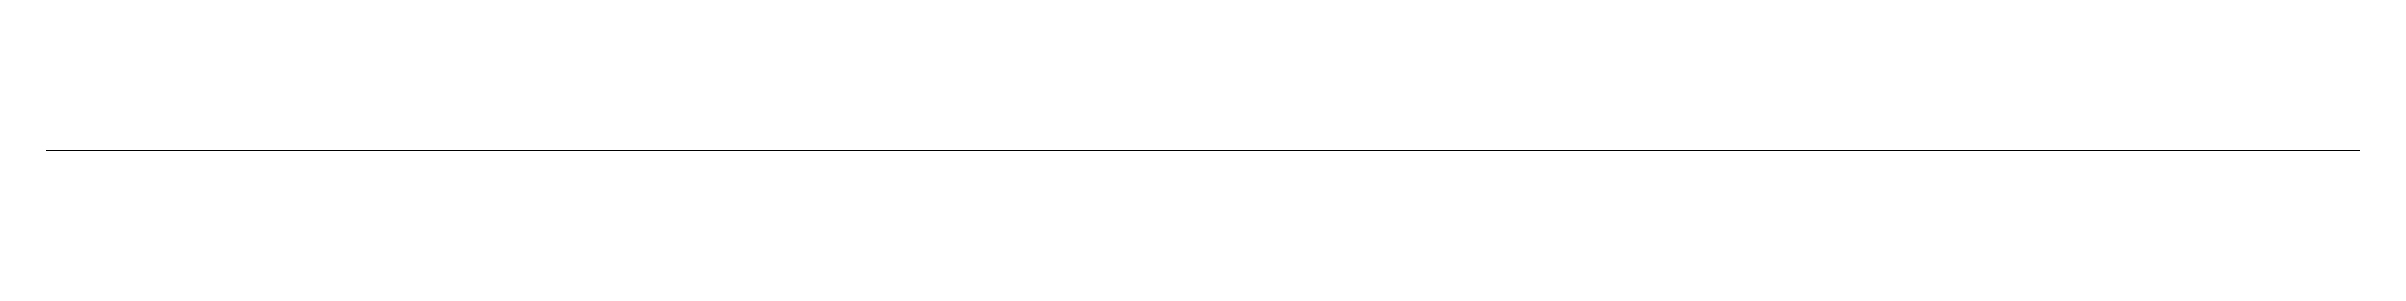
# Model space of a CAD drawing. Header units: inches. Extents: x -177 to -54, y 0 to 0.
# Drawn here: x -177.4 to -97.4, y 0 to 0 of the extents above; entities that cross this region are included whole.
import ezdxf

# ---------------------------------------------------------------- set-up
doc = ezdxf.new("R2010")
doc.units = ezdxf.units.IN
doc.header["$MEASUREMENT"] = 0
doc.linetypes.add('HIDDEN', pattern=[0.375, 0.25, -0.125])
doc.linetypes.add('HIDDEN2', pattern=[0.1875, 0.125, -0.0625])
doc.styles.get("Standard").update_dxf_attribs({"font": 'MAIAN.TTF'})
pattern_1 = [(135, (5604.70408, -6925.04059), (-0.176776695, -0.176776695), [])]
pattern_2 = [(45, (5604.70408, -6925.29022), (-0.176776695, 0.176776695), [])]

# ---------------------------------------------------------------- blocks, each defined once
blk = doc.blocks.new('A$C05B52610')
at = {"color": 215, "linetype": 'Continuous', "lineweight": 9, "ltscale": 0.25}
for p, q in [((1.134, 1.582), (1.163, 1.611)), ((1.163, 1.611), (1.63, 1.144)), ((1.246, 1.528), (1.335, 1.617)), ((1.636, 1.316), (1.335, 1.617)), ((1.636, 1.337), (1.356, 1.618)), ((0.67, 0.828), (0.726, 0.822)), ((0.67, 0.828), (0.868, 0.671)), ((0.684, 0.78), (0.67, 0.828)), ((0.712, 0.87), (0.767, 0.864)), ((0.726, 0.822), (0.712, 0.87)), ((0.712, 0.87), (0.911, 0.714)), ((0.726, 0.822), (0.855, 0.72)), ((0.767, 0.864), (0.754, 0.911)), ((0.754, 0.911), (0.952, 0.755)), ((0.754, 0.911), (0.809, 0.906)), ((0.767, 0.864), (0.896, 0.762)), ((0.796, 0.954), (0.995, 0.798)), ((0.809, 0.906), (0.796, 0.954)), ((0.796, 0.954), (0.852, 0.948)), ((0.809, 0.906), (0.938, 0.805)), ((0.838, 0.996), (0.893, 0.989)), ((0.852, 0.948), (0.838, 0.996)), ((0.838, 0.996), (1.034, 0.841)), ((0.852, 0.948), (0.983, 0.846)), ((0.88, 1.038), (0.935, 1.031)), ((0.893, 0.989), (0.88, 1.038)), ((0.88, 1.038), (1.079, 0.882)), ((1.022, 0.888), (0.893, 0.989)), ((0.922, 1.08), (1.279, 1.437)), ((0.922, 1.08), (1.121, 0.924)), ((0.935, 1.031), (0.922, 1.08)), ((0.935, 1.031), (1.065, 0.931)), ((0.952, 0.755), (0.938, 0.805)), ((0.938, 0.805), (0.995, 0.798)), ((0.995, 0.798), (0.983, 0.846)), ((0.983, 0.846), (1.034, 0.841)), ((1.022, 0.888), (1.079, 0.882)), ((1.034, 0.841), (1.022, 0.888)), ((1.079, 0.882), (1.065, 0.931)), ((1.066, 0.931), (1.121, 0.924)), ((1.121, 0.924), (1.456, 1.259)), ((1.6, 1.115), (1.134, 1.582)), ((1.547, 1.227), (1.246, 1.528)), ((1.547, 1.227), (1.636, 1.316)), ((0, 0.156), (0.198, 0)), ((0.013, 0.108), (0, 0.156)), ((0, 0.156), (0.055, 0.15)), ((0.013, 0.108), (0.143, 0.008)), ((0.041, 0.198), (0.097, 0.192)), ((0.041, 0.198), (0.239, 0.041)), ((0.055, 0.15), (0.041, 0.198)), ((0.055, 0.15), (0.184, 0.05)), ((0.083, 0.241), (0.138, 0.235)), ((0.097, 0.192), (0.083, 0.241)), ((0.083, 0.241), (0.282, 0.085)), ((0.097, 0.192), (0.225, 0.092)), ((0.125, 0.283), (0.323, 0.126)), ((0.138, 0.235), (0.125, 0.283)), ((0.125, 0.283), (0.18, 0.277)), ((0.138, 0.235), (0.268, 0.134)), ((0.143, 0.008), (0.198, 0)), ((0.167, 0.324), (0.222, 0.319)), ((0.167, 0.324), (0.365, 0.168)), ((0.18, 0.277), (0.167, 0.324)), ((0.18, 0.277), (0.309, 0.176)), ((0.198, 0), (0.184, 0.05)), ((0.184, 0.05), (0.239, 0.041)), ((0.209, 0.367), (0.264, 0.361)), ((0.222, 0.319), (0.209, 0.367)), ((0.209, 0.367), (0.407, 0.211)), ((0.222, 0.319), (0.351, 0.218)), ((0.225, 0.092), (0.282, 0.085)), ((0.239, 0.041), (0.226, 0.091)), ((0.264, 0.361), (0.251, 0.409)), ((0.251, 0.409), (0.448, 0.252)), ((0.251, 0.409), (0.306, 0.403)), ((0.264, 0.361), (0.394, 0.26)), ((0.268, 0.134), (0.323, 0.126)), ((0.282, 0.085), (0.268, 0.134)), ((0.293, 0.451), (0.491, 0.294)), ((0.306, 0.403), (0.293, 0.451)), ((0.293, 0.451), (0.348, 0.445)), ((0.306, 0.403), (0.435, 0.301)), ((0.323, 0.126), (0.309, 0.176)), ((0.309, 0.176), (0.365, 0.168)), ((0.335, 0.493), (0.533, 0.336)), ((0.348, 0.445), (0.335, 0.493)), ((0.335, 0.493), (0.39, 0.486)), ((0.348, 0.445), (0.477, 0.344)), ((0.351, 0.218), (0.407, 0.211)), ((0.365, 0.168), (0.351, 0.217)), ((0.376, 0.534), (0.432, 0.528)), ((0.376, 0.534), (0.574, 0.377)), ((0.39, 0.486), (0.376, 0.534)), ((0.39, 0.486), (0.519, 0.386)), ((0.407, 0.211), (0.393, 0.261)), ((0.394, 0.26), (0.448, 0.252)), ((0.418, 0.576), (0.474, 0.57)), ((0.432, 0.528), (0.418, 0.576)), ((0.418, 0.576), (0.617, 0.42)), ((0.432, 0.528), (0.561, 0.427)), ((0.448, 0.252), (0.435, 0.301)), ((0.435, 0.301), (0.491, 0.294)), ((0.474, 0.57), (0.46, 0.618)), ((0.46, 0.618), (0.659, 0.462)), ((0.46, 0.618), (0.516, 0.612)), ((0.474, 0.57), (0.602, 0.469)), ((0.477, 0.344), (0.533, 0.336)), ((0.491, 0.294), (0.477, 0.344)), ((0.502, 0.661), (0.557, 0.655)), ((0.516, 0.612), (0.502, 0.661)), ((0.502, 0.661), (0.701, 0.505)), ((0.516, 0.612), (0.644, 0.512)), ((0.533, 0.336), (0.519, 0.386)), ((0.519, 0.386), (0.574, 0.377)), ((0.558, 0.654), (0.545, 0.702)), ((0.545, 0.702), (0.742, 0.545)), ((0.545, 0.702), (0.6, 0.696)), ((0.558, 0.654), (0.687, 0.553)), ((0.561, 0.427), (0.617, 0.42)), ((0.574, 0.377), (0.561, 0.427)), ((0.587, 0.744), (0.785, 0.588)), ((0.6, 0.696), (0.587, 0.744)), ((0.587, 0.744), (0.642, 0.738)), ((0.6, 0.696), (0.729, 0.595)), ((0.602, 0.469), (0.659, 0.462)), ((0.602, 0.469), (0.617, 0.42)), ((0.629, 0.786), (0.827, 0.63)), ((0.642, 0.738), (0.629, 0.786)), ((0.629, 0.786), (0.684, 0.78)), ((0.642, 0.738), (0.771, 0.637)), ((0.644, 0.512), (0.701, 0.505)), ((0.659, 0.462), (0.645, 0.511)), ((0.684, 0.78), (0.813, 0.679)), ((0.701, 0.505), (0.687, 0.554)), ((0.687, 0.553), (0.742, 0.545)), ((0.742, 0.545), (0.729, 0.595)), ((0.729, 0.595), (0.785, 0.588)), ((0.771, 0.637), (0.827, 0.63)), ((0.785, 0.588), (0.771, 0.637)), ((0.827, 0.63), (0.813, 0.679)), ((0.813, 0.679), (0.868, 0.671)), ((0.855, 0.72), (0.911, 0.714)), ((0.868, 0.671), (0.855, 0.72)), ((0.896, 0.762), (0.952, 0.755)), ((0.896, 0.762), (0.911, 0.714))]:
    blk.add_line(p, q, dxfattribs=at)
at = {"color": 215, "linetype": 'Continuous', "lineweight": 9}
blk.add_line((1.6, 1.115), (1.63, 1.144), dxfattribs=at)
at = {"color": 215, "linetype": 'Continuous', "lineweight": 9, "ltscale": 0.25}
for centre, start, end in [((1.345, 1.602), 57.33282, 124.39101), ((1.62, 1.327), 325.60899, 32.66718)]:
    blk.add_arc(centre, 0.0187, start, end, dxfattribs=at)
blk = doc.blocks.new('A$C09A254FD')
at = {"lineweight": 9}
h = blk.add_hatch(color=177, dxfattribs=at)
h.set_gradient(color1=(89, 166, 91), one_color=1, tint=1, name='SPHERICAL')
h.paths.add_polyline_path([(0.561, 0.507, -1), (0.561, 0.341, -1)])
h.paths.add_polyline_path([(0.488, 0.37), (0.488, 0.477), (0.65, 0.477), (0.65, 0.37)], flags=9)
h = blk.add_hatch(color=177, dxfattribs=at)
h.set_gradient(color1=(89, 166, 91), one_color=1, tint=1, name='SPHERICAL')
h.paths.add_polyline_path([(2.284, 0.507, 1), (2.284, 0.341, 1)])
h.paths.add_polyline_path([(2.356, 0.37), (2.356, 0.477), (2.194, 0.477), (2.194, 0.37)], flags=9)
at = {"color": 145, "lineweight": 9}
for p, q in [((0.561, 0.566), (0.561, 0.507)), ((0.561, 0.283), (0.561, 0.341)), ((2.284, 0.566), (2.284, 0.507)), ((2.284, 0.283), (2.284, 0.341))]:
    blk.add_line(p, q, dxfattribs=at)
at = {"color": 127, "lineweight": 9}
blk.add_line((0.644, 0.424), (2.201, 0.424), dxfattribs=at)
at = {"color": 177, "lineweight": 9}
for centre in [(0.561, 0.424), (2.284, 0.424)]:
    blk.add_circle(centre, 0.083, dxfattribs=at)
at = {"color": 145, "lineweight": 9}
for centre, start, end in [((-0.274, 2.69), 276.88361, 291.4435), ((-0.274, -1.842), 68.5565, 83.11639), ((3.118, 2.69), 248.5565, 263.11639), ((3.118, -1.842), 96.88361, 111.4435)]:
    blk.add_arc(centre, 2.282, start, end, dxfattribs=at)
at = {"color": 252, "lineweight": 13, "insert": (0.916, 0.28), "char_height": 0.2016, "width": 64.04763, "attachment_point": 1}
blk.add_mtext('GRAIN', dxfattribs=at)

msp = doc.modelspace()

# ---------------------------------------------------------------- hatches: boundary and pattern name
at = {"lineweight": 9, "extrusion": (0, -1, 0)}
h = msp.add_hatch(dxfattribs=at)
h.set_pattern_fill('ANSI31', color=195, scale=2)
h.set_pattern_definition(pattern_2)
h.paths.add_polyline_path([(-176.104, 498.161), (-177.104, 498.161), (-177.104, 497.973), (-176.104, 497.973)])
h.paths.add_polyline_path([(-176.104, 497.973), (-177.104, 497.973, -0.359966), (-176.592, 497.411), (-176.104, 497.411)])
h = msp.add_hatch(dxfattribs=at)
h.set_pattern_fill('ANSI31', color=195, scale=2, angle=90)
h.set_pattern_definition(pattern_1)
h.paths.add_polyline_path([(-174.885, 497.411), (-176.01, 497.411), (-176.01, 494.661), (-174.885, 494.661)])
h = msp.add_hatch(dxfattribs=at)
h.set_pattern_fill('ANSI31', color=195, scale=2, angle=90)
h.set_pattern_definition(pattern_1)
h.paths.add_polyline_path([(-99.823, 497.411), (-98.698, 497.411), (-98.698, 494.661), (-99.823, 494.661)])
h = msp.add_hatch(dxfattribs=at)
h.set_pattern_fill('ANSI31', color=195, scale=2)
h.set_pattern_definition(pattern_2)
h.paths.add_polyline_path([(-98.604, 498.161), (-97.604, 498.161), (-97.604, 497.973), (-98.604, 497.973)])
h.paths.add_polyline_path([(-98.604, 497.973), (-97.604, 497.973, 0.359966), (-98.116, 497.411), (-98.604, 497.411)])

# ---------------------------------------------------------------- linework, layer by layer
at = {"color": 7, "lineweight": 9, "extrusion": (0, -1, 0)}
for p, q in [((-177.354, 0, 506.896), (-177.354, 0, 546.396)), ((-177.354, 0, 498.754), (-177.354, 0, 498.254)), ((-177.281, 0, 506.72), (-177.041, 0, 506.959)), ((-177.281, 0, 546.573), (-177.041, 0, 546.334)), ((-137.354, 0, 498.161), (-177.26, 0, 498.161)), ((-177.104, 0, 506.646), (-137.354, 0, 506.646)), ((-177.104, 0, 546.646), (-137.354, 0, 546.646)), ((-137.354, 0, 499.004), (-177.104, 0, 499.004)), ((-137.354, 0, 497.973), (-177.104, 0, 497.973)), ((-177.104, 0, 498.161), (-177.104, 0, 497.973)), ((-177.041, 0, 506.959), (-177.041, 0, 546.334)), ((-177.041, 0, 506.959), (-137.354, 0, 506.959)), ((-177.041, 0, 546.334), (-137.354, 0, 546.334)), ((-177.041, 0, 499.129), (-177.041, 0, 499.004)), ((-137.354, 0, 499.161), (-177.01, 0, 499.161)), ((-137.354, 0, 497.411), (-176.592, 0, 497.411)), ((-176.229, 0, 497.411), (-176.229, 0, 493.755)), ((-172.823, 0, 493.661), (-176.135, 0, 493.661)), ((-172.823, 0, 493.411), (-176.135, 0, 493.411)), ((-175.497, 0, 474.955), (-176.104, 0, 486.789)), ((-173.01, 0, 492.849), (-175.948, 0, 492.849)), ((-173.01, 0, 492.286), (-175.948, 0, 492.286)), ((-173.01, 0, 489.161), (-175.948, 0, 489.161)), ((-173.01, 0, 488.599), (-175.948, 0, 488.599)), ((-173.01, 0, 487.692), (-175.948, 0, 487.692)), ((-173.01, 0, 487.536), (-175.948, 0, 487.536)), ((-173.01, 0, 486.974), (-175.948, 0, 486.974)), ((-175.948, 0, 487.692), (-175.948, 0, 487.536)), ((-173.041, 0, 488.442), (-175.916, 0, 488.442)), ((-175.916, 0, 488.442), (-175.916, 0, 488.599)), ((-175.729, 0, 473.848), (-173.229, 0, 473.848)), ((-175.729, 0, 474.348), (-173.229, 0, 474.348)), ((-175.666, 0, 474.567), (-173.291, 0, 474.567)), ((-175.666, 0, 474.567), (-175.666, 0, 474.348)), ((-175.479, 0, 473.598), (-173.479, 0, 473.598)), ((-175.448, 0, 470.848), (-173.51, 0, 470.848)), ((-175.448, 0, 471.411), (-173.51, 0, 471.411)), ((-175.104, 0, 469.254), (-175.299, 0, 470.455)), ((-175.104, 0, 469.254), (-173.854, 0, 469.254)), ((-175.104, 0, 469.254), (-175.01, 0, 469.161)), ((-175.01, 0, 469.161), (-173.948, 0, 469.161)), ((-173.854, 0, 469.254), (-173.948, 0, 469.161)), ((-173.854, 0, 469.254), (-173.659, 0, 470.455)), ((-173.461, 0, 474.955), (-172.854, 0, 486.789)), ((-173.291, 0, 474.567), (-173.291, 0, 474.348)), ((-173.041, 0, 488.442), (-173.041, 0, 488.599)), ((-173.01, 0, 487.692), (-173.01, 0, 487.536)), ((-172.729, 0, 497.411), (-172.729, 0, 493.755)), ((-137.354, 0, 494.661), (-172.729, 0, 494.661)), ((-146.354, 0, 546.646), (-146.354, 0, 506.646)), ((-146.354, 0, 499.161), (-146.354, 0, 494.661)), ((-137.354, 0, 499.161), (-97.698, 0, 499.161)), ((-137.354, 0, 499.004), (-97.604, 0, 499.004)), ((-137.354, 0, 497.973), (-97.604, 0, 497.973)), ((-137.354, 0, 498.161), (-97.448, 0, 498.161)), ((-137.354, 0, 497.411), (-98.116, 0, 497.411)), ((-137.354, 0, 494.661), (-101.979, 0, 494.661)), ((-97.604, 0, 506.646), (-137.354, 0, 506.646)), ((-97.604, 0, 546.646), (-137.354, 0, 546.646)), ((-97.666, 0, 506.959), (-137.354, 0, 506.959)), ((-97.666, 0, 546.334), (-137.354, 0, 546.334)), ((-128.354, 0, 499.161), (-128.354, 0, 494.661)), ((-128.354, 0, 546.646), (-128.354, 0, 506.646)), ((-101.979, 0, 497.411), (-101.979, 0, 493.755)), ((-101.885, 0, 493.661), (-98.573, 0, 493.661)), ((-101.885, 0, 493.411), (-98.573, 0, 493.411)), ((-101.247, 0, 474.955), (-101.854, 0, 486.789)), ((-101.698, 0, 492.849), (-98.76, 0, 492.849)), ((-101.698, 0, 492.286), (-98.76, 0, 492.286)), ((-101.698, 0, 489.161), (-98.76, 0, 489.161)), ((-101.698, 0, 488.599), (-98.76, 0, 488.599)), ((-101.698, 0, 487.692), (-98.76, 0, 487.692)), ((-101.698, 0, 487.536), (-98.76, 0, 487.536)), ((-101.698, 0, 487.692), (-101.698, 0, 487.536)), ((-101.698, 0, 486.974), (-98.76, 0, 486.974)), ((-101.666, 0, 488.442), (-101.666, 0, 488.599)), ((-101.666, 0, 488.442), (-98.791, 0, 488.442)), ((-98.979, 0, 473.848), (-101.479, 0, 473.848)), ((-98.979, 0, 474.348), (-101.479, 0, 474.348)), ((-99.041, 0, 474.567), (-101.416, 0, 474.567)), ((-101.416, 0, 474.567), (-101.416, 0, 474.348)), ((-99.229, 0, 473.598), (-101.229, 0, 473.598)), ((-99.26, 0, 470.848), (-101.198, 0, 470.848)), ((-99.26, 0, 471.411), (-101.198, 0, 471.411)), ((-100.854, 0, 469.254), (-101.049, 0, 470.455)), ((-99.604, 0, 469.254), (-100.854, 0, 469.254)), ((-100.854, 0, 469.254), (-100.76, 0, 469.161)), ((-99.698, 0, 469.161), (-100.76, 0, 469.161)), ((-99.604, 0, 469.254), (-99.698, 0, 469.161)), ((-99.604, 0, 469.254), (-99.409, 0, 470.455)), ((-99.211, 0, 474.955), (-98.604, 0, 486.789)), ((-99.041, 0, 474.567), (-99.041, 0, 474.348)), ((-98.791, 0, 488.442), (-98.791, 0, 488.599)), ((-98.76, 0, 487.692), (-98.76, 0, 487.536)), ((-98.479, 0, 497.411), (-98.479, 0, 493.755)), ((-97.666, 0, 499.129), (-97.666, 0, 499.004)), ((-97.666, 0, 506.959), (-97.666, 0, 546.334)), ((-97.427, 0, 506.72), (-97.666, 0, 506.959)), ((-97.427, 0, 546.573), (-97.666, 0, 546.334)), ((-97.604, 0, 498.161), (-97.604, 0, 497.973)), ((-97.354, 0, 498.754), (-97.354, 0, 498.254)), ((-97.354, 0, 506.896), (-97.354, 0, 546.396))]:
    msp.add_line(p, q, dxfattribs=at)
at = {"color": 163, "linetype": 'HIDDEN2', "lineweight": 9, "extrusion": (0, -1, 0)}
for p, q in [((-137.354, 0, 498.411), (-177.354, 0, 498.411)), ((-175.854, 0, 498.411), (-175.854, 0, 498.161)), ((-137.354, 0, 498.411), (-97.354, 0, 498.411)), ((-98.854, 0, 498.411), (-98.854, 0, 498.161))]:
    msp.add_line(p, q, dxfattribs=at)
at = {"color": 153, "linetype": 'HIDDEN', "lineweight": 9, "extrusion": (0, -1, 0)}
for p, q in [((-176.229, 0, 507.896), (-176.229, 0, 511.146)), ((-176.229, 0, 545.396), (-176.229, 0, 542.146)), ((-176.104, 0, 507.771), (-172.854, 0, 507.771)), ((-176.104, 0, 511.271), (-172.729, 0, 511.271)), ((-176.104, 0, 545.521), (-172.854, 0, 545.521)), ((-176.104, 0, 542.021), (-172.729, 0, 542.021)), ((-172.729, 0, 507.896), (-172.729, 0, 511.271)), ((-172.729, 0, 545.396), (-172.729, 0, 542.021)), ((-101.979, 0, 507.896), (-101.979, 0, 511.271)), ((-98.604, 0, 511.271), (-101.979, 0, 511.271)), ((-101.979, 0, 545.396), (-101.979, 0, 542.021)), ((-98.604, 0, 542.021), (-101.979, 0, 542.021)), ((-98.604, 0, 507.771), (-101.854, 0, 507.771)), ((-98.604, 0, 545.521), (-101.854, 0, 545.521)), ((-98.479, 0, 507.896), (-98.479, 0, 511.146)), ((-98.479, 0, 545.396), (-98.479, 0, 542.146))]:
    msp.add_line(p, q, dxfattribs=at)
at = {"color": 7, "linetype": 'Continuous', "lineweight": 9, "extrusion": (0, -1, 0)}
for p, q in [((-176.135, 0, 493.661), (-176.135, 0, 493.411)), ((-172.823, 0, 493.661), (-172.823, 0, 493.411)), ((-101.885, 0, 493.661), (-101.885, 0, 493.411)), ((-98.573, 0, 493.661), (-98.573, 0, 493.411))]:
    msp.add_line(p, q, dxfattribs=at)
at = {"color": 105, "linetype": 'HIDDEN2', "lineweight": 9, "extrusion": (0, -1, 0)}
for p, q in [((-176.104, 0, 497.411), (-176.104, 0, 498.161)), ((-174.354, 0, 497.411), (-174.354, 0, 498.161)), ((-100.354, 0, 497.411), (-100.354, 0, 498.161)), ((-98.604, 0, 497.411), (-98.604, 0, 498.161))]:
    msp.add_line(p, q, dxfattribs=at)
at = {"color": 105, "linetype": 'HIDDEN', "lineweight": 9, "extrusion": (0, -1, 0)}
for p, q in [((-176.01, 0, 542.021), (-176.01, 0, 511.271)), ((-174.885, 0, 542.021), (-174.885, 0, 511.271)), ((-137.354, 0, 507.99), (-172.729, 0, 507.99)), ((-137.354, 0, 509.115), (-172.729, 0, 509.115)), ((-137.354, 0, 545.303), (-172.729, 0, 545.303)), ((-137.354, 0, 544.178), (-172.729, 0, 544.178)), ((-137.354, 0, 507.99), (-101.979, 0, 507.99)), ((-137.354, 0, 509.115), (-101.979, 0, 509.115)), ((-137.354, 0, 545.303), (-101.979, 0, 545.303)), ((-137.354, 0, 544.178), (-101.979, 0, 544.178)), ((-99.823, 0, 542.021), (-99.823, 0, 511.271)), ((-98.698, 0, 542.021), (-98.698, 0, 511.271))]:
    msp.add_line(p, q, dxfattribs=at)
at = {"color": 119, "linetype": 'HIDDEN2', "lineweight": 9, "extrusion": (0, -1, 0)}
for p, q in [((-176.01, 0, 494.661), (-174.885, 0, 494.661)), ((-176.01, 0, 497.411), (-176.01, 0, 494.661)), ((-174.885, 0, 497.411), (-174.885, 0, 494.661)), ((-98.698, 0, 494.661), (-99.823, 0, 494.661)), ((-99.823, 0, 497.411), (-99.823, 0, 494.661)), ((-98.698, 0, 497.411), (-98.698, 0, 494.661))]:
    msp.add_line(p, q, dxfattribs=at)
at = {"color": 185, "linetype": 'HIDDEN', "lineweight": 9, "extrusion": (0, -1, 0)}
for p, q in [((-169.335, 0, 509.115), (-174.885, 0, 514.665)), ((-171.103, 0, 509.115), (-174.885, 0, 512.897)), ((-169.335, 0, 544.178), (-174.885, 0, 538.628)), ((-171.103, 0, 544.178), (-174.885, 0, 540.396)), ((-172.729, 0, 494.661), (-174.885, 0, 494.661)), ((-171.103, 0, 497.411), (-171.103, 0, 494.661)), ((-169.335, 0, 497.411), (-169.335, 0, 494.661)), ((-105.373, 0, 497.411), (-105.373, 0, 494.661)), ((-105.373, 0, 509.115), (-99.823, 0, 514.665)), ((-105.373, 0, 544.178), (-99.823, 0, 538.628)), ((-103.605, 0, 497.411), (-103.605, 0, 494.661)), ((-103.605, 0, 509.115), (-99.823, 0, 512.897)), ((-103.605, 0, 544.178), (-99.823, 0, 540.396)), ((-101.979, 0, 494.661), (-99.823, 0, 494.661))]:
    msp.add_line(p, q, dxfattribs=at)
at = {"color": 163, "linetype": 'Continuous', "lineweight": 9, "extrusion": (0, -1, 0)}
for p in [(-173.916, 0, 469.161), (-173.916, 0, 469.161), (-100.791, 0, 469.161)]:
    msp.add_line(p, (-137.354, 0, 469.161), dxfattribs=at)
at = {"color": 185, "linetype": 'HIDDEN2', "lineweight": 9, "extrusion": (0, -1, 0)}
for p, q in [((-172.729, 0, 510.476), (-173.524, 0, 511.271)), ((-172.729, 0, 542.817), (-173.524, 0, 542.021)), ((-101.979, 0, 510.476), (-101.183, 0, 511.271)), ((-101.979, 0, 542.817), (-101.183, 0, 542.021))]:
    msp.add_line(p, q, dxfattribs=at)
at = {"color": 7, "lineweight": 13, "extrusion": (0, -1, 0)}
msp.add_line((-145.297, 0, 466.913), (-128.832, 0, 466.913), dxfattribs=at)
at = {"color": 153, "linetype": 'HIDDEN', "lineweight": 9, "extrusion": (0, -1, 0)}
for centre in [(-174.479, 509.521), (-174.479, 543.771), (-100.229, 509.521), (-100.229, 543.771)]:
    msp.add_circle(centre, 2, dxfattribs=at)
at = {"color": 7, "lineweight": 9, "extrusion": (0, -1, 0)}
for centre, radius, start, end in [((-177.104, 506.896), 0.25, 180, 270), ((-177.104, 546.396), 0.25, 90, 180), ((-177.104, 498.754), 0.25, 90, 180), ((-177.26, 498.254), 0.0938, 180, 270), ((-177.188, 497.382), 0.597, 2.73521, 81.92388), ((-177.01, 499.129), 0.0312, 90, 180), ((-174.027, 490.686), 2.452, 139.25732, 218.45116), ((-176.135, 493.755), 0.0938, 180, 270), ((-175.948, 492.567), 0.281, 90, 270), ((-175.948, 488.88), 0.281, 90, 270), ((-175.948, 487.255), 0.281, 90, 270), ((-175.93, 486.799), 0.174, 90, 183.27356), ((-175.729, 474.098), 0.25, 90, 270), ((-176.089, 488.074), 0.407, 290.27978, 64.94833), ((-175.017, 472.901), 0.836, 123.54698, 226.58607), ((-175.448, 471.129), 0.281, 90, 270), ((-175.695, 473.631), 0.219, 351.34891, 82.39089), ((-175.969, 474.93), 0.473, 309.82848, 2.98902), ((-176.196, 471.742), 0.818, 336.08976, 42.40347), ((-176.376, 470.273), 1.092, 9.62766, 31.79508), ((-172.582, 470.273), 1.092, 148.20492, 170.37234), ((-172.762, 471.742), 0.818, 137.59653, 203.91024), ((-173.51, 471.129), 0.281, 270, 90), ((-173.262, 473.631), 0.219, 97.60911, 188.65109), ((-173.941, 472.901), 0.836, 313.41393, 56.45302), ((-172.988, 474.93), 0.473, 177.01098, 230.17152), ((-172.869, 488.074), 0.407, 115.05167, 249.72022), ((-173.229, 474.098), 0.25, 270, 90), ((-174.93, 490.686), 2.452, 321.54884, 40.74268), ((-173.028, 486.799), 0.174, 356.72644, 90), ((-173.01, 492.567), 0.281, 270, 90), ((-173.01, 488.88), 0.281, 270, 90), ((-173.01, 487.255), 0.281, 270, 90), ((-172.823, 493.755), 0.0938, 270, 0), ((-99.777, 490.686), 2.452, 139.25732, 218.45116), ((-101.885, 493.755), 0.0938, 180, 270), ((-101.698, 492.567), 0.281, 90, 270), ((-101.698, 488.88), 0.281, 90, 270), ((-101.698, 487.255), 0.281, 90, 270), ((-101.68, 486.799), 0.174, 90, 183.27356), ((-101.479, 474.098), 0.25, 90, 270), ((-101.839, 488.074), 0.407, 290.27978, 64.94833), ((-100.767, 472.901), 0.836, 123.54698, 226.58607), ((-101.198, 471.129), 0.281, 90, 270), ((-101.445, 473.631), 0.219, 351.34891, 82.39089), ((-101.719, 474.93), 0.473, 309.82848, 2.98902), ((-101.946, 471.742), 0.818, 336.08976, 42.40347), ((-102.126, 470.273), 1.092, 9.62766, 31.79508), ((-98.332, 470.273), 1.092, 148.20492, 170.37234), ((-98.512, 471.742), 0.818, 137.59653, 203.91024), ((-99.26, 471.129), 0.281, 270, 90), ((-99.012, 473.631), 0.219, 97.60911, 188.65109), ((-99.691, 472.901), 0.836, 313.41393, 56.45302), ((-98.738, 474.93), 0.473, 177.01098, 230.17152), ((-98.619, 488.074), 0.407, 115.05167, 249.72022), ((-98.979, 474.098), 0.25, 270, 90), ((-100.68, 490.686), 2.452, 321.54884, 40.74268), ((-98.778, 486.799), 0.174, 356.72644, 90), ((-98.76, 492.567), 0.281, 270, 90), ((-98.76, 488.88), 0.281, 270, 90), ((-98.76, 487.255), 0.281, 270, 90), ((-98.573, 493.755), 0.0938, 270, 0), ((-97.52, 497.382), 0.597, 98.07612, 177.26479), ((-97.698, 499.129), 0.0312, 360, 90), ((-97.604, 498.754), 0.25, 360, 90), ((-97.604, 506.896), 0.25, 270, 0), ((-97.604, 546.396), 0.25, 0, 90), ((-97.448, 498.254), 0.0938, 270, 360)]:
    msp.add_arc(centre, radius, start, end, dxfattribs=at)
at = {"color": 153, "linetype": 'HIDDEN', "lineweight": 9, "extrusion": (0, -1, 0)}
for centre, start, end in [((-176.104, 507.896), 180, 270), ((-176.104, 511.146), 90, 180), ((-176.104, 545.396), 90, 180), ((-176.104, 542.146), 180, 270), ((-172.854, 507.896), 270, 0), ((-172.854, 545.396), 0, 90), ((-101.854, 507.896), 180, 270), ((-101.854, 545.396), 90, 180), ((-98.604, 507.896), 270, 0), ((-98.604, 511.146), 0, 90), ((-98.604, 545.396), 0, 90), ((-98.604, 542.146), 270, 0)]:
    msp.add_arc(centre, 0.125, start, end, dxfattribs=at)
at = {"color": 252, "lineweight": 9, "extrusion": (0, -1, 0)}
for centre in [(-174.479, 499.895), (-100.229, 499.895)]:
    msp.add_arc(centre, 6.234, 253.69813, 286.30187, dxfattribs=at)
at = {"color": 7, "linetype": 'Continuous', "lineweight": 9, "extrusion": (0, -1, 0)}
for centre, start, end in [((-176.234, 493.066), 322.79339, 74.07651), ((-172.724, 493.066), 105.92349, 217.20661), ((-101.984, 493.066), 322.79339, 74.07651), ((-98.474, 493.066), 105.92349, 217.20661)]:
    msp.add_arc(centre, 0.359, start, end, dxfattribs=at)
at = {"color": 193, "linetype": 'HIDDEN2', "lineweight": 13, "extrusion": (0, -1, 0)}
for centre, start, end in [((-172.839, 511.161), 360, 90), ((-172.839, 542.132), 270, 0), ((-101.868, 511.161), 90, 180), ((-101.868, 542.132), 180, 270)]:
    msp.add_arc(centre, 0.0938, start, end, dxfattribs=at)

# ---------------------------------------------------------------- block references
at = {"color": 7, "lineweight": 9, "extrusion": (0, -1, 0), "xscale": -1}
for p, rotation in [((-173.37, 510.611), 270), ((-101.337, 542.681), 90)]:
    msp.add_blockref('A$C05B52610', p, dxfattribs=dict(at, rotation=rotation))
at = {"color": 7, "lineweight": 9, "extrusion": (0, -1, 0)}
for name, p, rotation in [('A$C05B52610', (-173.37, 542.681), 270), ('A$C09A254FD', (-139.023, 522.014), 90), ('A$C05B52610', (-101.337, 510.611), 90.00000000000001)]:
    msp.add_blockref(name, p, dxfattribs=dict(at, rotation=rotation))
for p in [(-162.136, 524.802), (-114.431, 531.313)]:
    msp.add_blockref('A$C09A254FD', p, dxfattribs=at)

# ---------------------------------------------------------------- texts
at = {"color": 7, "lineweight": 13, "extrusion": (0, -1, 0), "text_direction": (1, 0, 0)}
for s, insert, char_height, width, attachment_point in [('MDF FILLER', (-175.928, 0, 497.73), 0.189, 20.01012, 1), ('TURN \\P  LEG', (-173.335, 0, 485.043), 0.5814, 61.5696, 3), ('SQUARE\\PSECTION', (-173.138, 0, 496.014), 0.2767, 29.30713, 3), ('MARIANA DINING TABLE', (-144.381, 0, 467.977), 0.81928, 70.98612, 1), ('62-80"WX40"DX30"H', (-141.662, 0, 466.704), 0.67032, 70.98612, 1), ('FRONT VIEW', (-140.616, 0, 468.937), 0.684, 72.43482, 1), ('TOP VIEW', (-140.047, 0, 506.213), 0.684, 72.43482, 1), ('SQUARE\\PSECTION', (-101.569, 0, 496.014), 0.2767, 29.30713, 1), ('TURN \\P  LEG', (-101.372, 0, 485.043), 0.5814, 61.5696, 1), ('MDF FILLER', (-98.78, 0, 497.73), 0.189, 20.01012, 3)]:
    msp.add_mtext(s, dxfattribs=dict(at, insert=insert, char_height=char_height, width=width, attachment_point=attachment_point))

doc.saveas('drawing.dxf')
